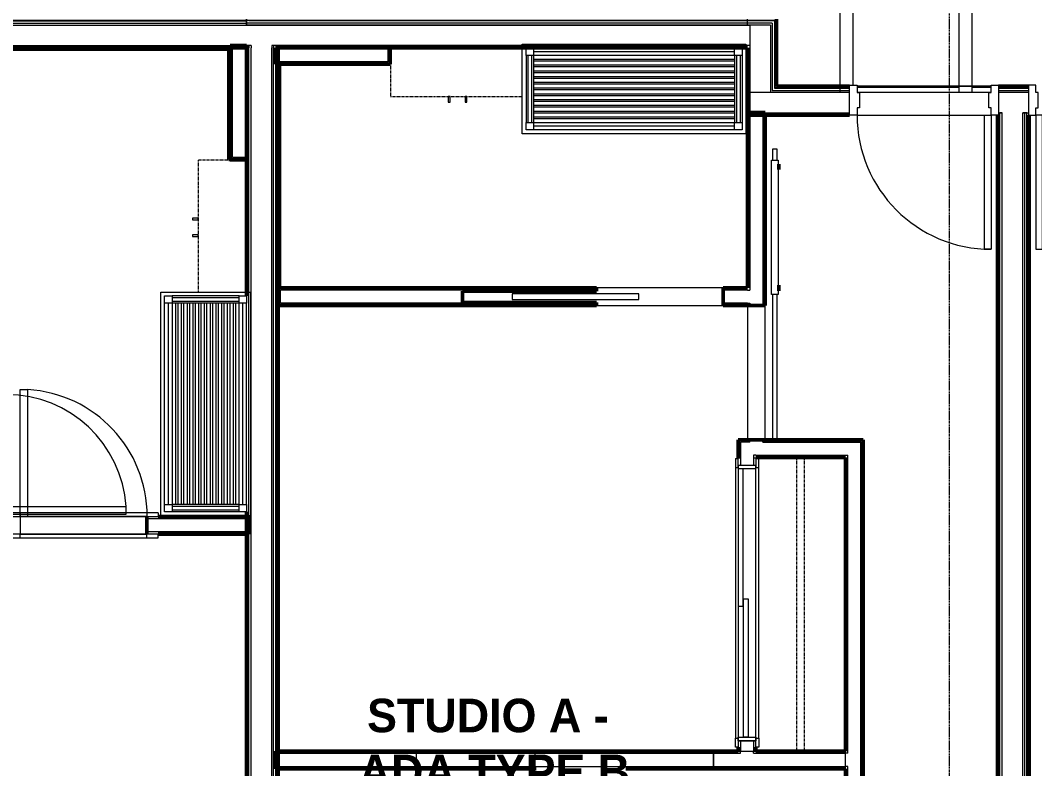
# Model space of a CAD drawing. Header units: inches. Extents: x -4235 to -464, y 9767 to 12359.
# Drawn here: x -3403.7 to -3131.4, y 10180 to 10380.8 of the extents above; entities that cross this region are included whole.
import ezdxf

# ---------------------------------------------------------------- set-up
doc = ezdxf.new("R2010")
doc.units = ezdxf.units.IN
doc.header["$MEASUREMENT"] = 0
doc.linetypes.add('Dash', pattern=[0.25, 0.125, -0.125])
doc.linetypes.add('Grid Line 1_2_', pattern=[0.875, 0.5, -0.125, 0.125, -0.125])
for name, color, linetype, lineweight in [('0-1', 7, 'Continuous', 5), ('0-2', 10, 'Continuous', 9), ('A-AREA-IDEN', 2, 'Continuous', 9), ('A-DOOR-1', 10, 'Continuous', 9), ('A-DOOR-2', 50, 'Continuous', 20), ('A-DOOR-3', 254, 'Continuous', 9), ('A-DOOR-4', 7, 'Continuous', 50), ('A-DOOR-FRAM-1', 10, 'Continuous', 9), ('A-DOOR-FRAM-2', 50, 'Continuous', 20), ('A-FLOR-3', 192, 'Continuous', 9), ('A-WALL-1', 7, 'Continuous', 50), ('A-WALL-2', 250, 'Continuous', 13), ('A-WALL-3', 10, 'Continuous', 9), ('A-WALL-4', 254, 'Continuous', 9), ('I-WALL-1', 7, 'Continuous', 50), ('I-WALL-2', 10, 'Continuous', 9), ('I-WALL-3', 254, 'Continuous', 9), ('Q-CASE-1', 254, 'Continuous', 9), ('Q-CASE-2', 10, 'Continuous', 9), ('Q-CASE-3', 254, 'Dash', 9), ('Q-CASE-4', 10, 'Dash', 9), ('Q-CASE-HDLN-1', 10, 'Dash', 9), ('Q-CASE-HDLN-2', 254, 'Dash', 9), ('S-BEAM', 12, 'Continuous', 9), ('S-GRID-1', 1, 'Grid Line 1_2_', 9)]:
    doc.layers.add(name, color=color, linetype=linetype, lineweight=lineweight)
doc.styles.add('Century Gothic_B', font='GOTHICB.TTF', dxfattribs={"height": 9})

# ---------------------------------------------------------------- blocks, each defined once
blk = doc.blocks.new('POCKET - FLUSH - 2-10 x 6-8-2882529-BACKGROUND - RCP - 2ND FLOOR')
at = {"layer": 'A-DOOR-2'}
for p, q in [((-39.67, 0.75), (-39.67, -0.75)), ((-5.67, 0.75), (-39.67, 0.75)), ((-5.67, -0.75), (-5.67, 0.75)), ((-39.67, -0.75), (-5.67, -0.75))]:
    blk.add_line(p, q, dxfattribs=at)
blk = doc.blocks.new('SLIDING - FLUSH - 6-0 x 6-8-3203588-BACKGROUND - RCP - 2ND FLOOR')
at = {"layer": 'A-DOOR-1'}
for p, q in [((-38.75, 2.5), (-38.75, 3.25)), ((-36.25, 3.25), (-38.75, 3.25)), ((36.25, 3.25), (-36.25, 3.25)), ((-36.25, 3.25), (-36.25, 2.5)), ((36.25, 2.5), (36.25, 3.25)), ((36.25, 3.25), (38.75, 3.25)), ((38.75, 3.25), (38.75, 2.5)), ((-38.75, 2.5), (-36.25, 2.5)), ((36, 0.5), (-1, 0.5)), ((-1, 0.5), (-1, -0.875)), ((36, 0.5), (36, -0.875)), ((38.75, 2.5), (36.25, 2.5)), ((-38.75, -3), (-38.75, -2.25)), ((-36.25, -2.25), (-38.75, -2.25)), ((-36.25, -2.25), (-36.25, -3)), ((1, -0.875), (-36, -0.875)), ((-36, -0.875), (-36, -2.25)), ((-36, -2.25), (1, -2.25)), ((-1, -0.875), (36, -0.875)), ((1, -0.875), (1, -2.25)), ((36.25, -2.25), (38.75, -2.25)), ((36.25, -3), (36.25, -2.25)), ((38.75, -2.25), (38.75, -3)), ((-38.75, -3), (-36.25, -3)), ((-36.25, -3), (36.25, -3)), ((38.75, -3), (36.25, -3))]:
    blk.add_line(p, q, dxfattribs=at)
at = {"layer": 'A-DOOR-FRAM-1'}
for p, q in [((-37, -2.25), (-37, 2.5)), ((-36, 2.5), (-37, 2.5)), ((36, 2.5), (-36, 2.5)), ((-36, 2.5), (-36, -2.25)), ((36, -2.25), (36, 2.5)), ((36, 2.5), (37, 2.5)), ((37, 2.5), (37, -2.25)), ((-37, -2.25), (-36, -2.25)), ((1, -2.25), (36, -2.25)), ((37, -2.25), (36, -2.25))]:
    blk.add_line(p, q, dxfattribs=at)
blk = doc.blocks.new('BARN - FLUSH - 3-0 x 7-0 BARN DOOR-3238941-BACKGROUND - RCP - 2ND FLOOR')
at = {"layer": 'A-DOOR-1'}
for p, q in [((-57, 5.57), (-60, 5.57)), ((-60, 5.57), (-60, 4.95)), ((-57, 4.07), (-57, 5.82)), ((-57, 5.82), (-21, 5.82)), ((-21, 5.82), (-21, 4.07)), ((18, 5.57), (-21, 5.57)), ((18, 5.55), (18, 5.39)), ((-60, 4.95), (-60, 4.32)), ((-60, 4.32), (-57, 4.32)), ((-21, 4.07), (-57, 4.07)), ((-21, 4.32), (18, 4.32)), ((18, 5.39), (18, 5.11)), ((18, 5.11), (18, 4.95)), ((18, 4.95), (18, 4.79)), ((18, 4.79), (18, 4.64)), ((18, 4.64), (18, 4.51)), ((18, 4.51), (18, 4.34))]:
    blk.add_line(p, q, dxfattribs=at)
at = {"layer": 'A-DOOR-3'}
for p, q in [((18, 4.95), (18, 5.57)), ((18, 4.32), (18, 4.95))]:
    blk.add_line(p, q, dxfattribs=at)
at = {"layer": 'A-DOOR-4'}
for p, q in [((-56, 6), (-56, 5.82)), ((-54.5, 6), (-56, 6)), ((-54.5, 5.82), (-54.5, 6)), ((-23.5, 6), (-23.5, 5.82)), ((-22, 6), (-23.5, 6)), ((-22, 5.82), (-22, 6))]:
    blk.add_line(p, q, dxfattribs=at)
blk = doc.blocks.new('OD_CW_Closet - OD_CW_Closet-3241815-BACKGROUND - RCP - 2ND FLOOR')
at = {"layer": 'Q-CASE-HDLN-1'}
for p, q in [((0.74, 0), (1.73, 0)), ((4.23, 0), (76.73, 0)), ((79.23, 0), (79.49, 0)), ((0.74, -11), (79.49, -11)), ((0.74, -13), (79.49, -13))]:
    blk.add_line(p, q, dxfattribs=at)
at = {"layer": 'Q-CASE-HDLN-2'}
for p, q in [((0.74, -24), (0.74, 0)), ((79.49, 0), (79.49, -24)), ((79.49, -24), (0.74, -24))]:
    blk.add_line(p, q, dxfattribs=at)
blk = doc.blocks.new('SWING - SINGLE - FLUSH - 2-10 x 6-8 - PRIVACY-3199405-BACKGROUND - RCP - 2ND FLOOR')
at = {"layer": 'A-DOOR-1'}
blk.add_arc((17, -2.37), 34.07, 180, 266.6343, dxfattribs=at)
at = {"layer": 'A-DOOR-2'}
for p, q in [((15, -2.37), (15, -36.38)), ((17, -2.37), (15, -2.37)), ((17, -2.37), (17, -36.38)), ((17, -36.38), (15, -36.38))]:
    blk.add_line(p, q, dxfattribs=at)
at = {"layer": 'A-DOOR-FRAM-1'}
for p, q in [((-17, 3.38), (-20, 3.38)), ((-20, 3.38), (-20, 2.38)), ((17, 3.38), (-17, 3.38)), ((-17, 3.38), (-17, 2.38)), ((20, 3.38), (17, 3.38)), ((17, 3.38), (17, 2.38)), ((20, 3.38), (20, 2.38)), ((-20, 2.38), (-17, 2.38)), ((-17, 2.38), (17, 2.38)), ((17, 2.38), (20, 2.38)), ((-17, -2.37), (-20, -2.37)), ((-20, -3.37), (-20, -2.37)), ((17, -2.37), (-17, -2.37)), ((-17, -3.37), (-17, -2.37)), ((20, -2.37), (17, -2.37)), ((17, -3.37), (17, -2.37)), ((20, -3.37), (20, -2.37)), ((-20, -3.37), (-17, -3.37)), ((-17, -3.37), (17, -3.37)), ((17, -3.37), (20, -3.37))]:
    blk.add_line(p, q, dxfattribs=at)
blk = doc.blocks.new('SWING - SINGLE - FLUSH - 2-8 x 6-8 - PASSAGE-V78-BACKGROUND - RCP - 2ND FLOOR')
at = {"layer": 'A-DOOR-1'}
blk.add_arc((16, 2.37), 32.07, 93.5759, 180, dxfattribs=at)
at = {"layer": 'A-DOOR-2'}
for p, q in [((14, 2.37), (14, 34.38)), ((16, 34.38), (14, 34.38)), ((16, 2.37), (16, 34.38)), ((16, 2.37), (14, 2.37))]:
    blk.add_line(p, q, dxfattribs=at)
at = {"layer": 'A-DOOR-FRAM-1'}
for p, q in [((-16, 3.37), (-19, 3.37)), ((-19, 2.37), (-19, 3.37)), ((15.63, 3.37), (-16, 3.37)), ((-16, 2.37), (-16, 3.37)), ((19, 3.37), (16, 3.37)), ((16, 2.37), (16, 3.37)), ((19, 2.37), (19, 3.37)), ((-19, 2.37), (-16, 2.37)), ((-16, 2.37), (16, 2.37)), ((16, 2.37), (19, 2.37)), ((-16, -2.38), (-19, -2.38)), ((-19, -2.38), (-19, -3.38)), ((-12.08, -2.38), (-16, -2.38)), ((-16, -2.38), (-16, -3.38)), ((16, -2.38), (12.92, -2.38)), ((19, -2.38), (16, -2.38)), ((16, -2.38), (16, -3.38)), ((19, -2.38), (19, -3.38)), ((-19, -3.38), (-16, -3.38)), ((-16, -3.38), (-12.08, -3.38)), ((12.92, -3.38), (16, -3.38)), ((16, -3.38), (19, -3.38))]:
    blk.add_line(p, q, dxfattribs=at)
blk = doc.blocks.new('Bath Vanity - Bath Vanity 60_-2708009-BACKGROUND - RCP - 2ND FLOOR')
at = {"layer": 'Q-CASE-1'}
for p, q in [((-29.26, -1), (-29.26, 0)), ((-29.26, 0), (30.74, 0)), ((30.74, 0), (30.74, -0.37)), ((30.74, -0.37), (30.74, -1))]:
    blk.add_line(p, q, dxfattribs=at)
at = {"layer": 'Q-CASE-2'}
for p, q in [((-29.26, -24), (-29.26, -1)), ((-28.26, -3), (-28.26, -1)), ((-28.26, -1), (-26.26, -1)), ((27.74, -1), (-26.26, -1)), ((-26.26, -1), (-26.26, -3)), ((27.74, -2), (-26.26, -2)), ((27.74, -3), (27.74, -1)), ((27.74, -1), (29.74, -1)), ((29.74, -1), (29.74, -3)), ((30.74, -1), (30.74, -24)), ((-28.26, -3), (-28.26, -21)), ((-26.26, -3), (-28.26, -3)), ((-27.76, -3), (-27.76, -21)), ((-26.76, -3), (-26.76, -21)), ((27.74, -3), (-26.26, -3)), ((-26.26, -3), (-26.26, -21)), ((-26.26, -4), (27.74, -4)), ((27.74, -4.55), (-26.26, -4.55)), ((27.74, -3), (27.74, -21)), ((29.74, -3), (27.74, -3)), ((28.24, -3), (28.24, -21)), ((29.24, -3), (29.24, -21)), ((29.74, -3), (29.74, -21)), ((-26.26, -5.55), (27.74, -5.55)), ((27.74, -6.09), (-26.26, -6.09)), ((-26.26, -7.09), (27.74, -7.09)), ((27.74, -7.64), (-26.26, -7.64)), ((-26.26, -8.64), (27.74, -8.64)), ((27.74, -9.18), (-26.26, -9.18)), ((-26.26, -10.18), (27.74, -10.18)), ((27.74, -10.73), (-26.26, -10.73)), ((-26.26, -11.73), (27.74, -11.73)), ((27.74, -12.27), (-26.26, -12.27)), ((-26.26, -13.27), (27.74, -13.27)), ((27.74, -13.82), (-26.26, -13.82)), ((-26.26, -14.82), (27.74, -14.82)), ((27.74, -15.36), (-26.26, -15.36)), ((-26.26, -16.36), (27.74, -16.36)), ((27.74, -16.91), (-26.26, -16.91)), ((-26.26, -17.91), (27.74, -17.91)), ((27.74, -18.45), (-26.26, -18.45)), ((-28.26, -23), (-28.26, -21)), ((-28.26, -21), (-26.26, -21)), ((-26.26, -19.45), (27.74, -19.45)), ((27.74, -20), (-26.26, -20)), ((-26.26, -21), (27.74, -21)), ((-26.26, -21), (-26.26, -23)), ((27.74, -23), (27.74, -21)), ((27.74, -21), (29.74, -21)), ((29.74, -21), (29.74, -23)), ((30.74, -24), (-29.26, -24)), ((-26.26, -23), (-28.26, -23)), ((27.74, -22), (-26.26, -22)), ((27.74, -23), (-26.26, -23)), ((29.74, -23), (27.74, -23))]:
    blk.add_line(p, q, dxfattribs=at)
blk = doc.blocks.new('300 Series Wall Hung Cabinet_326 - 36_-V95-BACKGROUND - RCP - 2ND FLOOR')
at = {"layer": 'Q-CASE-2'}
for p, q in [((-2.01, -13.19), (-2.5, -13.19)), ((-2.5, -13.19), (-2.5, -14.69)), ((-2.01, -14.69), (-2.01, -13.19)), ((2.49, -13.19), (2, -13.19)), ((2, -13.19), (2, -14.69)), ((2.49, -14.69), (2.49, -13.19)), ((-2.5, -14.69), (-2.01, -14.69)), ((2, -14.69), (2.49, -14.69))]:
    blk.add_line(p, q, dxfattribs=at)
at = {"layer": 'Q-CASE-4'}
for p, q in [((17.37, -0.19), (-18, -0.19)), ((-18, -0.19), (-18, -13.19)), ((-18, -13.19), (17.37, -13.19))]:
    blk.add_line(p, q, dxfattribs=at)
blk = doc.blocks.new('Bath Vanity - Bath Vanity 60_-V83-BACKGROUND - RCP - 2ND FLOOR')
at = {"layer": 'Q-CASE-1'}
for p, q in [((-29.26, -1), (-29.26, 0)), ((-29.26, 0), (30.74, 0)), ((30.74, 0), (30.74, -1))]:
    blk.add_line(p, q, dxfattribs=at)
at = {"layer": 'Q-CASE-2'}
for p, q in [((-29.26, -24), (-29.26, -1)), ((-28.26, -3), (-28.26, -1)), ((-28.26, -1), (-26.26, -1)), ((27.74, -1), (-26.26, -1)), ((-26.26, -1), (-26.26, -3)), ((27.74, -2), (-26.26, -2)), ((27.74, -3), (27.74, -1)), ((27.74, -1), (29.74, -1)), ((29.74, -1), (29.74, -3)), ((30.74, -1), (30.74, -24)), ((-28.26, -3), (-28.26, -21)), ((-26.26, -3), (-28.26, -3)), ((-27.76, -3), (-27.76, -21)), ((-26.76, -3), (-26.76, -21)), ((27.74, -3), (-26.26, -3)), ((-26.26, -3), (-26.26, -21)), ((-26.26, -4), (27.74, -4)), ((27.74, -4.55), (-26.26, -4.55)), ((27.74, -3), (27.74, -21)), ((29.74, -3), (27.74, -3)), ((28.24, -3), (28.24, -21)), ((29.24, -3), (29.24, -21)), ((29.74, -3), (29.74, -21)), ((-26.26, -5.55), (27.74, -5.55)), ((27.74, -6.09), (-26.26, -6.09)), ((-26.26, -7.09), (27.74, -7.09)), ((27.74, -7.64), (-26.26, -7.64)), ((-26.26, -8.64), (27.74, -8.64)), ((27.74, -9.18), (-26.26, -9.18)), ((-26.26, -10.18), (27.74, -10.18)), ((27.74, -10.73), (-26.26, -10.73)), ((-26.26, -11.73), (27.74, -11.73)), ((27.74, -12.27), (-26.26, -12.27)), ((-26.26, -13.27), (27.74, -13.27)), ((27.74, -13.82), (-26.26, -13.82)), ((-26.26, -14.82), (27.74, -14.82)), ((27.74, -15.36), (-26.26, -15.36)), ((-26.26, -16.36), (27.74, -16.36)), ((27.74, -16.91), (-26.26, -16.91)), ((-26.26, -17.91), (27.74, -17.91)), ((27.74, -18.45), (-26.26, -18.45)), ((-28.26, -23), (-28.26, -21)), ((-28.26, -21), (-26.26, -21)), ((-26.26, -19.45), (27.74, -19.45)), ((27.74, -20), (-26.26, -20)), ((-26.26, -21), (27.74, -21)), ((-26.26, -21), (-26.26, -23)), ((27.74, -23), (27.74, -21)), ((27.74, -21), (29.74, -21)), ((29.74, -21), (29.74, -23)), ((30.74, -24), (-29.26, -24)), ((-26.26, -23), (-28.26, -23)), ((27.74, -22), (-26.26, -22)), ((27.74, -23), (-26.26, -23)), ((29.74, -23), (27.74, -23))]:
    blk.add_line(p, q, dxfattribs=at)
blk = doc.blocks.new('300 Series Wall Hung Cabinet_326 - 36_-V93-BACKGROUND - RCP - 2ND FLOOR')
at = {"layer": 'Q-CASE-2'}
for p, q in [((-2.01, -13.19), (-2.5, -13.19)), ((-2.5, -13.19), (-2.5, -14.69)), ((-2.01, -14.69), (-2.01, -13.19)), ((2.49, -13.19), (2, -13.19)), ((2, -13.19), (2, -14.69)), ((2.49, -14.69), (2.49, -13.19)), ((-2.5, -14.69), (-2.01, -14.69)), ((2, -14.69), (2.49, -14.69))]:
    blk.add_line(p, q, dxfattribs=at)
at = {"layer": 'Q-CASE-3'}
blk.add_line((17.37, -0.19), (-18, -0.19), dxfattribs=at)
at = {"layer": 'Q-CASE-4'}
for p, q in [((-18, -0.19), (-18, -13.19)), ((-18, -13.19), (17.37, -13.19))]:
    blk.add_line(p, q, dxfattribs=at)
blk = doc.blocks.new('CTR - 1st Phase - Unit Layouts_rvt-1-BACKGROUND - RCP - 2ND FLOOR')
at = {"layer": 'A-WALL-1'}
for p, q in [((-3407.35, 10373.45), (-3347.35, 10373.45)), ((-3347.72, 10373.07), (-3406.97, 10373.07)), ((-3347.72, 10343.45), (-3347.72, 10373.07)), ((-3347.35, 10343.41), (-3347.35, 10374.04)), ((-3347.35, 10374.04), (-3346.72, 10374.04)), ((-3347.35, 10373.45), (-3347.35, 10373.07)), ((-3347.35, 10373.07), (-3347.35, 10343.45)), ((-3346.72, 10374.04), (-3343.22, 10374.04)), ((-3343.22, 10374.04), (-3342.97, 10374.04)), ((-3342.97, 10374.04), (-3342.97, 10343.41)), ((-3335.1, 10373.41), (-3304.47, 10373.41)), ((-3335.1, 10373.16), (-3335.1, 10373.41)), ((-3335.1, 10369.66), (-3335.1, 10373.16)), ((-3304.47, 10373.41), (-3304.47, 10373.16)), ((-3304.47, 10373.16), (-3304.47, 10369.66)), ((-3335.1, 10369.03), (-3335.1, 10369.66)), ((-3304.47, 10369.66), (-3304.47, 10369.03)), ((-3304.47, 10369.03), (-3335.1, 10369.03)), ((-3334.51, 10309.03), (-3334.51, 10369.03)), ((-3334.51, 10369.03), (-3334.13, 10369.03)), ((-3334.13, 10368.66), (-3334.13, 10309.41)), ((-3208.5, 10309.03), (-3208.5, 10356.06)), ((-3208.5, 10356.06), (-3207.87, 10356.06)), ((-3207.87, 10356.06), (-3204.37, 10356.06)), ((-3204.37, 10356.06), (-3203.75, 10356.06)), ((-3203.75, 10356.06), (-3203.75, 10304.28)), ((-3347.35, 10343.45), (-3347.72, 10343.45)), ((-3346.72, 10343.41), (-3347.35, 10343.41)), ((-3343.22, 10343.41), (-3346.72, 10343.41)), ((-3342.97, 10343.41), (-3343.22, 10343.41)), ((-3334.13, 10309.03), (-3334.51, 10309.03)), ((-3334.47, 10309.03), (-3249.02, 10309.03)), ((-3334.47, 10308.41), (-3334.47, 10309.03)), ((-3334.47, 10304.91), (-3334.47, 10308.41)), ((-3249.02, 10308.16), (-3285.02, 10308.16)), ((-3285.02, 10308.16), (-3285.02, 10305.16)), ((-3249.02, 10309.03), (-3249.02, 10308.16)), ((-3215.02, 10309.03), (-3208.5, 10309.03)), ((-3215.02, 10304.28), (-3215.02, 10309.03)), ((-3334.47, 10304.28), (-3334.47, 10304.91)), ((-3249.02, 10304.28), (-3334.47, 10304.28)), ((-3285.02, 10305.16), (-3249.02, 10305.16)), ((-3249.02, 10305.16), (-3249.02, 10304.28)), ((-3208.5, 10304.28), (-3215.02, 10304.28)), ((-3203.75, 10304.28), (-3208.5, 10304.28)), ((-3211.02, 10263.27), (-3211.02, 10268.28)), ((-3211.02, 10268.28), (-3210.4, 10268.28)), ((-3210.4, 10268.28), (-3206.27, 10268.28)), ((-3206.27, 10268.28), (-3177.5, 10268.28)), ((-3177.5, 10268.28), (-3177.5, 10267.66)), ((-3177.5, 10267.66), (-3177.5, 10263.53)), ((-3206.27, 10263.53), (-3206.27, 10263.27)), ((-3182.25, 10263.53), (-3206.27, 10263.53)), ((-3182.25, 10184.78), (-3182.25, 10263.53)), ((-3177.5, 10263.53), (-3177.5, 10158.02)), ((-3369.72, 10242.99), (-3369.72, 10247.74)), ((-3366.72, 10247.74), (-3342.35, 10247.74)), ((-3342.35, 10247.74), (-3342.35, 10247.11)), ((-3342.35, 10247.11), (-3342.35, 10243.61)), ((-3342.35, 10242.99), (-3366.72, 10242.99)), ((-3342.35, 10243.61), (-3342.35, 10242.99)), ((-3335.1, 10184.16), (-3335.1, 10184.78)), ((-3335.1, 10184.78), (-3211.02, 10184.78)), ((-3335.1, 10180.66), (-3335.1, 10184.16)), ((-3211.02, 10184.78), (-3211.02, 10185.77)), ((-3206.27, 10185.77), (-3206.27, 10184.78)), ((-3206.27, 10184.78), (-3182.25, 10184.78)), ((-3335.1, 10180.03), (-3335.1, 10180.66)), ((-3265.22, 10180.03), (-3335.1, 10180.03)), ((-3182.25, 10180.03), (-3241.22, 10180.03)), ((-3182.25, 10158.02), (-3182.25, 10180.03))]:
    blk.add_line(p, q, dxfattribs=at)
at = {"layer": 'A-WALL-2'}
for p, q in [((-3346.72, 10373.41), (-3343.22, 10373.41)), ((-3346.72, 10344.04), (-3346.72, 10373.41)), ((-3343.22, 10373.41), (-3343.22, 10374.04)), ((-3343.22, 10373.41), (-3343.22, 10374.04)), ((-3343.22, 10344.04), (-3343.22, 10373.41)), ((-3334.47, 10373.16), (-3335.1, 10373.16)), ((-3334.47, 10373.16), (-3335.1, 10373.16)), ((-3305.1, 10373.16), (-3334.47, 10373.16)), ((-3334.47, 10369.66), (-3334.47, 10373.16)), ((-3304.47, 10373.16), (-3305.1, 10373.16)), ((-3305.1, 10373.16), (-3305.1, 10369.66)), ((-3304.47, 10373.16), (-3305.1, 10373.16)), ((-3305.1, 10369.66), (-3334.47, 10369.66)), ((-3207.87, 10355.43), (-3204.37, 10355.43)), ((-3207.87, 10355.43), (-3207.87, 10308.41)), ((-3204.37, 10355.43), (-3204.37, 10304.28)), ((-3343.22, 10344.04), (-3346.72, 10344.04)), ((-3343.22, 10343.41), (-3343.22, 10344.04)), ((-3343.22, 10343.41), (-3343.22, 10344.04)), ((-3249.02, 10308.41), (-3333.85, 10308.41)), ((-3333.85, 10304.91), (-3333.85, 10308.41)), ((-3208.5, 10308.41), (-3215.02, 10308.41)), ((-3208.5, 10308.41), (-3207.87, 10308.41)), ((-3249.02, 10304.91), (-3333.85, 10304.91)), ((-3208.5, 10304.91), (-3215.02, 10304.91)), ((-3208.5, 10304.91), (-3207.87, 10304.91)), ((-3207.87, 10304.91), (-3207.87, 10304.28)), ((-3210.4, 10267.66), (-3210.4, 10261.52)), ((-3207.87, 10267.66), (-3210.4, 10267.66)), ((-3207.87, 10267.66), (-3207.87, 10268.28)), ((-3204.37, 10267.66), (-3204.37, 10268.28)), ((-3204.37, 10267.66), (-3178.12, 10267.66)), ((-3178.12, 10264.16), (-3178.12, 10267.66)), ((-3206.9, 10264.16), (-3206.9, 10261.52)), ((-3206.27, 10264.16), (-3206.9, 10264.16)), ((-3206.27, 10264.16), (-3181.62, 10264.16)), ((-3181.62, 10263.53), (-3181.62, 10264.16)), ((-3181.62, 10184.16), (-3181.62, 10263.53)), ((-3178.12, 10263.53), (-3178.12, 10264.16)), ((-3178.12, 10158.65), (-3178.12, 10263.53)), ((-3342.97, 10247.11), (-3369.72, 10247.11)), ((-3342.97, 10247.11), (-3342.97, 10243.61)), ((-3342.97, 10243.61), (-3369.72, 10243.61)), ((-3210.4, 10187.52), (-3210.4, 10184.78)), ((-3206.9, 10187.52), (-3206.9, 10184.78)), ((-3334.47, 10180.66), (-3334.47, 10184.16)), ((-3334.47, 10184.16), (-3210.4, 10184.16)), ((-3210.4, 10184.16), (-3210.4, 10184.78)), ((-3206.9, 10184.16), (-3206.9, 10184.78)), ((-3206.9, 10184.16), (-3182.25, 10184.16)), ((-3181.62, 10184.16), (-3182.25, 10184.16)), ((-3334.47, 10180.66), (-3182.25, 10180.66)), ((-3181.62, 10180.66), (-3182.25, 10180.66)), ((-3181.62, 10158.65), (-3181.62, 10180.66))]:
    blk.add_line(p, q, dxfattribs=at)
at = {"layer": 'A-WALL-3'}
for p, q in [((-3215.02, 10309.03), (-3249.02, 10309.03)), ((-3249.02, 10304.28), (-3215.02, 10304.28)), ((-3208.5, 10304.28), (-3208.5, 10268.28)), ((-3203.75, 10268.28), (-3203.75, 10304.28)), ((-3211.02, 10261.52), (-3206.27, 10261.52)), ((-3369.72, 10247.74), (-3403.72, 10247.74)), ((-3403.72, 10242.99), (-3369.72, 10242.99)), ((-3211.02, 10187.52), (-3206.27, 10187.52)), ((-3335.1, 10180.03), (-3335.1, 10184.78)), ((-3335.1, 10184.78), (-3334.47, 10184.78)), ((-3211.02, 10184.78), (-3206.27, 10184.78)), ((-3182.25, 10180.03), (-3182.25, 10184.78)), ((-3334.47, 10180.03), (-3335.1, 10180.03)), ((-3297.47, 10180.03), (-3334.47, 10180.03)), ((-3265.62, 10180.03), (-3297.47, 10180.03)), ((-3265.22, 10180.03), (-3265.62, 10180.03)), ((-3217.62, 10180.03), (-3241.22, 10180.03)), ((-3217, 10180.03), (-3217.62, 10180.03))]:
    blk.add_line(p, q, dxfattribs=at)
at = {"layer": 'A-WALL-4'}
for p, q in [((-3285.02, 10305.16), (-3285.02, 10308.16)), ((-3285.02, 10308.16), (-3249.02, 10308.16)), ((-3249.02, 10308.16), (-3249.02, 10309.03)), ((-3215.02, 10309.03), (-3215.02, 10304.28)), ((-3249.02, 10305.16), (-3285.02, 10305.16)), ((-3249.02, 10304.28), (-3249.02, 10305.16)), ((-3208.5, 10304.28), (-3203.75, 10304.28)), ((-3203.75, 10268.28), (-3208.5, 10268.28)), ((-3403.72, 10247.74), (-3403.72, 10242.99)), ((-3369.72, 10247.74), (-3369.72, 10242.99)), ((-3334.47, 10184.78), (-3297.47, 10184.78)), ((-3297.47, 10184.78), (-3297.47, 10180.03)), ((-3297.47, 10184.78), (-3297.47, 10180.03)), ((-3297.47, 10184.78), (-3265.62, 10184.78)), ((-3265.62, 10184.78), (-3265.62, 10180.03)), ((-3265.62, 10184.78), (-3265.62, 10180.03)), ((-3265.62, 10184.78), (-3217.62, 10184.78)), ((-3217.62, 10184.78), (-3211.02, 10184.78)), ((-3217.62, 10184.75), (-3217.62, 10180.03)), ((-3217.62, 10180.03), (-3217.62, 10184.75)), ((-3206.27, 10184.78), (-3182.25, 10184.78)), ((-3182.25, 10180.03), (-3217, 10180.03))]:
    blk.add_line(p, q, dxfattribs=at)
at = {"layer": '0-2'}
for name, p in [('300 Series Wall Hung Cabinet_326 - 36_-V95-BACKGROUND - RCP - 2ND FLOOR', (-3286.35, 10373.6)), ('Bath Vanity - Bath Vanity 60_-2708009-BACKGROUND - RCP - 2ND FLOOR', (-3239.71, 10374.41)), ('POCKET - FLUSH - 2-10 x 6-8-2882529-BACKGROUND - RCP - 2ND FLOOR', (-3232.02, 10306.66))]:
    blk.add_blockref(name, p, dxfattribs=at)
for name, p, rotation in [('BARN - FLUSH - 3-0 x 7-0 BARN DOOR-3238941-BACKGROUND - RCP - 2ND FLOOR', (-3206.12, 10286.28), 270.0000000000612), ('300 Series Wall Hung Cabinet_326 - 36_-V93-BACKGROUND - RCP - 2ND FLOOR', (-3342.79, 10325.29), 269.9999999999746), ('Bath Vanity - Bath Vanity 60_-V83-BACKGROUND - RCP - 2ND FLOOR', (-3341.97, 10278.65), 269.9999999998242), ('SWING - SINGLE - FLUSH - 2-8 x 6-8 - PASSAGE-V78-BACKGROUND - RCP - 2ND FLOOR', (-3409.72, 10264.36), 269.9999999999993), ('SWING - SINGLE - FLUSH - 2-10 x 6-8 - PRIVACY-3199405-BACKGROUND - RCP - 2ND FLOOR', (-3386.72, 10245.36), 180), ('SLIDING - FLUSH - 6-0 x 6-8-3203588-BACKGROUND - RCP - 2ND FLOOR', (-3208.77, 10224.52), 270.0000000000384), ('OD_CW_Closet - OD_CW_Closet-3241815-BACKGROUND - RCP - 2ND FLOOR', (-3206.25, 10184.05), 90.00000000007941)]:
    blk.add_blockref(name, p, dxfattribs=dict(at, rotation=rotation))
blk = doc.blocks.new('HOLLOW METAL - UNIT DOOR-2191978-BACKGROUND - RCP - 2ND FLOOR')
at = {"layer": 'A-DOOR-1'}
blk.add_arc((18, 4.125), 36, 90, 180, dxfattribs=at)
at = {"layer": 'A-DOOR-2'}
for p, q in [((18, 40.125), (16.25, 40.125)), ((16.25, 40.125), (16.25, 4.125)), ((18, 4.125), (18, 40.125)), ((16.25, 4.125), (18, 4.125))]:
    blk.add_line(p, q, dxfattribs=at)
at = {"layer": 'A-DOOR-FRAM-2'}
for p, q in [((-18, 4.125), (-20, 4.125)), ((-20, 4.125), (-20, -3.875)), ((-18, 2.1875), (-18, 4.125)), ((18, 4.125), (18, 2.1875)), ((20, 4.125), (18, 4.125)), ((20, -3.875), (20, 4.125)), ((-17.375, 2.1875), (-18, 2.1875)), ((-17.375, -1.9375), (-17.375, 2.1875)), ((18, 2.1875), (17.375, 2.1875)), ((17.375, 2.1875), (17.375, -1.9375)), ((-18, -3.875), (-18, -1.9375)), ((-18, -1.9375), (-17.375, -1.9375)), ((17.375, -1.9375), (18, -1.9375)), ((18, -1.9375), (18, -3.875)), ((-20, -3.875), (-18, -3.875)), ((18, -3.875), (20, -3.875))]:
    blk.add_line(p, q, dxfattribs=at)
blk = doc.blocks.new('HOLLOW METAL - UNIT DOOR-2191977-BACKGROUND - RCP - 2ND FLOOR')
at = {"layer": 'A-DOOR-1'}
blk.add_arc((18, -4.125), 36, 180, 270, dxfattribs=at)
at = {"layer": 'A-DOOR-2'}
for p, q in [((16.25, -4.125), (18, -4.125)), ((16.25, -40.125), (16.25, -4.125)), ((18, -4.125), (18, -40.125)), ((18, -40.125), (16.25, -40.125))]:
    blk.add_line(p, q, dxfattribs=at)
at = {"layer": 'A-DOOR-FRAM-2'}
for p, q in [((-20, 3.875), (-18, 3.875)), ((-20, -4.125), (-20, 3.875)), ((-18, 3.875), (-18, 1.9375)), ((18, 3.875), (20, 3.875)), ((18, 1.9375), (18, 3.875)), ((20, 3.875), (20, -4.125)), ((-18, 1.9375), (-17.375, 1.9375)), ((-17.375, 1.9375), (-17.375, -2.1875)), ((17.375, 1.9375), (18, 1.9375)), ((17.375, -2.1875), (17.375, 1.9375)), ((-18, -2.1875), (-18, -4.125)), ((-17.375, -2.1875), (-18, -2.1875)), ((18, -2.1875), (17.375, -2.1875)), ((18, -4.125), (18, -2.1875)), ((-18, -4.125), (-20, -4.125)), ((20, -4.125), (18, -4.125))]:
    blk.add_line(p, q, dxfattribs=at)
blk = doc.blocks.new('CTR - 1st Phase - Common Walls_rvt-1-BACKGROUND - RCP - 2ND FLOOR')
at = {"layer": 'A-WALL-2'}
for p, q in [((-3417.8, 10380.66), (-3342.97, 10380.66)), ((-3341.72, 10380.66), (-3342.35, 10380.66)), ((-3208.5, 10380.66), (-3341.72, 10380.66)), ((-3201.87, 10380.66), (-3208.5, 10380.66)), ((-3201.25, 10380.66), (-3201.87, 10380.66)), ((-3201.25, 10380.66), (-3201.25, 10363.16)), ((-3417.17, 10380.04), (-3342.97, 10380.04)), ((-3416.67, 10379.54), (-3342.97, 10379.54)), ((-3342.35, 10380.04), (-3342.97, 10380.04)), ((-3341.72, 10379.54), (-3342.97, 10379.54)), ((-3341.72, 10380.04), (-3342.35, 10380.04)), ((-3341.72, 10380.04), (-3342.35, 10380.04)), ((-3208.5, 10380.04), (-3341.72, 10380.04)), ((-3208.5, 10379.54), (-3341.72, 10379.54)), ((-3202.37, 10380.04), (-3208.5, 10380.04)), ((-3207.87, 10379.54), (-3208.5, 10379.54)), ((-3202.37, 10379.54), (-3207.87, 10379.54)), ((-3201.87, 10380.04), (-3202.37, 10380.04)), ((-3202.37, 10379.54), (-3202.37, 10363.16)), ((-3201.87, 10380.04), (-3201.87, 10363.16)), ((-3411.17, 10374.04), (-3342.97, 10374.04)), ((-3342.35, 10374.04), (-3342.97, 10374.04)), ((-3342.35, 10374.04), (-3342.35, 10373.41)), ((-3341.72, 10374.04), (-3342.35, 10374.04)), ((-3342.35, 9988.44), (-3342.35, 10373.41)), ((-3341.72, 10374.04), (-3341.72, 10373.41)), ((-3341.72, 9988.44), (-3341.72, 10373.41)), ((-3336.22, 10374.04), (-3336.22, 10373.41)), ((-3335.72, 10374.04), (-3336.22, 10374.04)), ((-3335.72, 10374.04), (-3336.22, 10374.04)), ((-3336.22, 9988.44), (-3336.22, 10373.41)), ((-3335.72, 10374.04), (-3335.72, 10373.41)), ((-3335.1, 10374.04), (-3335.72, 10374.04)), ((-3335.1, 10374.04), (-3335.72, 10374.04)), ((-3335.72, 9988.44), (-3335.72, 10373.41)), ((-3335.1, 10374.04), (-3335.1, 10373.41)), ((-3208.5, 10374.04), (-3335.1, 10374.04)), ((-3335.1, 9988.44), (-3335.1, 10373.41)), ((-3207.87, 10374.04), (-3208.5, 10374.04)), ((-3207.87, 10374.04), (-3207.87, 10363.16)), ((-3207.87, 10363.16), (-3207.87, 10361.54)), ((-3207.87, 10361.54), (-3207.87, 10356.04)), ((-3202.37, 10363.16), (-3202.37, 10362.04)), ((-3202.37, 10362.04), (-3202.37, 10361.54)), ((-3202.37, 10361.54), (-3181.12, 10361.54)), ((-3201.87, 10363.16), (-3201.87, 10362.66)), ((-3201.87, 10362.66), (-3201.87, 10362.04)), ((-3201.87, 10362.04), (-3181.12, 10362.04)), ((-3201.25, 10363.16), (-3201.25, 10362.66)), ((-3201.25, 10362.66), (-3181.12, 10362.66)), ((-3141.12, 10362.66), (-3133.12, 10362.66)), ((-3141.12, 10362.04), (-3133.12, 10362.04)), ((-3141.12, 10361.54), (-3133.12, 10361.54)), ((-3207.87, 10356.04), (-3181.12, 10356.04)), ((-3141.12, 10356.04), (-3140.75, 10356.04)), ((-3140.75, 10355.41), (-3140.75, 10356.04)), ((-3140.12, 10356.04), (-3140.75, 10356.04)), ((-3140.75, 10356.04), (-3140.12, 10356.04)), ((-3140.12, 10355.41), (-3140.12, 10356.04)), ((-3134.62, 10355.41), (-3134.62, 10356.04)), ((-3134.12, 10356.04), (-3134.62, 10356.04)), ((-3134.62, 10356.04), (-3134.12, 10356.04)), ((-3134.12, 10355.41), (-3134.12, 10356.04)), ((-3133.5, 10356.04), (-3134.12, 10356.04)), ((-3134.12, 10356.04), (-3133.5, 10356.04)), ((-3133.5, 10355.41), (-3133.5, 10356.04)), ((-3133.5, 10356.04), (-3133.12, 10356.04)), ((-3140.75, 9988.44), (-3140.75, 10355.41)), ((-3140.12, 9988.44), (-3140.12, 10355.41)), ((-3134.62, 9988.44), (-3134.62, 10355.41)), ((-3134.12, 9988.44), (-3134.12, 10355.41)), ((-3133.5, 9988.44), (-3133.5, 10355.41))]:
    blk.add_line(p, q, dxfattribs=at)
at = {"layer": 'I-WALL-1'}
for p, q in [((-3200.75, 10381.16), (-3200.75, 10363.16)), ((-3342.97, 10373.41), (-3410.55, 10373.41)), ((-3342.97, 10306.91), (-3342.97, 10373.41)), ((-3334.47, 10373.41), (-3334.47, 9988.44)), ((-3208.5, 10373.41), (-3334.47, 10373.41)), ((-3208.5, 10363.16), (-3208.5, 10373.41)), ((-3208.5, 10356.04), (-3208.5, 10363.16)), ((-3200.75, 10363.16), (-3181.12, 10363.16)), ((-3141.12, 10363.16), (-3133.12, 10363.16)), ((-3208.5, 10355.41), (-3208.5, 10356.04)), ((-3181.12, 10355.41), (-3208.5, 10355.41)), ((-3141.37, 9988.44), (-3141.37, 10355.41)), ((-3132.87, 10355.41), (-3132.87, 9988.44)), ((-3342.97, 9988.44), (-3342.97, 10248.91))]:
    blk.add_line(p, q, dxfattribs=at)
at = {"layer": 'I-WALL-2'}
for p, q in [((-3342.97, 10381.16), (-3342.97, 10379.54)), ((-3342.97, 10379.54), (-3342.97, 10381.16)), ((-3208.5, 10379.54), (-3208.5, 10381.16)), ((-3208.5, 10379.54), (-3208.5, 10381.16)), ((-3181.12, 10355.41), (-3181.12, 10363.16)), ((-3143.12, 10363.16), (-3179.12, 10363.16)), ((-3179.12, 10355.41), (-3144.87, 10355.41)), ((-3141.37, 10355.41), (-3141.12, 10355.41)), ((-3133.12, 10355.41), (-3132.87, 10355.41))]:
    blk.add_line(p, q, dxfattribs=at)
at = {"layer": 'I-WALL-3'}
for p, q in [((-3200.75, 10381.16), (-3200.75, 10363.16)), ((-3200.75, 10363.16), (-3181.12, 10363.16)), ((-3179.12, 10363.16), (-3143.12, 10363.16)), ((-3141.12, 10363.16), (-3133.12, 10363.16))]:
    blk.add_line(p, q, dxfattribs=at)
at = {"layer": '0-2'}
blk.add_blockref('HOLLOW METAL - UNIT DOOR-2191977-BACKGROUND - RCP - 2ND FLOOR', (-3161.12, 10359.54), dxfattribs=at)
at = {"layer": '0-2', "rotation": 180}
blk.add_blockref('HOLLOW METAL - UNIT DOOR-2191978-BACKGROUND - RCP - 2ND FLOOR', (-3113.12, 10359.54), dxfattribs=at)
blk = doc.blocks.new('Dimension Lumber - LVL - 3_5X5_5-V236-BACKGROUND - RCP - 2ND FLOOR')
at = {"layer": 'S-BEAM'}
for p, q in [((-43.78, 1.75), (-42.15, 1.75)), ((-42.15, 1.75), (-12.81, 1.75)), ((-10.44, 1.75), (-8.68, 1.75)), ((-6.31, 1.75), (-4.44, 1.75)), ((-2.07, 1.75), (45.1, 1.75)), ((45.1, 1.75), (45.37, 1.75)), ((45.37, -1.75), (45.37, 1.75)), ((-41.9, -1.75), (-12.81, -1.75)), ((-10.44, -1.75), (-8.68, -1.75)), ((-6.31, -1.75), (-4.44, -1.75)), ((-2.07, -1.75), (45.1, -1.75)), ((45.1, -1.75), (45.37, -1.75))]:
    blk.add_line(p, q, dxfattribs=at)
blk = doc.blocks.new('Dimension Lumber - LVL - 3_5X5_5-V237-BACKGROUND - RCP - 2ND FLOOR')
at = {"layer": 'S-BEAM'}
for p, q in [((-43.78, 1.75), (-42.15, 1.75)), ((-42.15, 1.75), (-12.81, 1.75)), ((-10.44, 1.75), (-8.68, 1.75)), ((-6.31, 1.75), (-4.44, 1.75)), ((-2.07, 1.75), (45.1, 1.75)), ((45.1, 1.75), (45.37, 1.75)), ((45.37, -1.75), (45.37, 1.75)), ((-43.78, -1.75), (-42.15, -1.75)), ((-42.15, -1.75), (-12.81, -1.75)), ((-10.44, -1.75), (-8.68, -1.75)), ((-6.31, -1.75), (-4.44, -1.75)), ((-2.07, -1.75), (45.1, -1.75)), ((45.1, -1.75), (45.36, -1.75))]:
    blk.add_line(p, q, dxfattribs=at)

msp = doc.modelspace()

# ---------------------------------------------------------------- linework, layer by layer
at = {"layer": 'A-FLOR-3'}
for p, q in [((-3201.12, 10380.79), (-3417.92, 10380.79)), ((-3201.12, 10362.79), (-3201.12, 10380.79)), ((-3416.67, 10379.54), (-3207.87, 10379.54)), ((-3207.87, 10379.54), (-3207.87, 10361.54)), ((-3207.87, 10361.54), (-3181.12, 10361.54)), ((-3183.67, 10362.79), (-3201.12, 10362.79)), ((-3151.67, 10362.79), (-3179.12, 10362.79)), ((-3179.12, 10361.54), (-3143.12, 10361.54)), ((-3143.12, 10362.79), (-3148.17, 10362.79)), ((-3133.12, 10362.79), (-3141.12, 10362.79)), ((-3141.12, 10361.54), (-3133.12, 10361.54))]:
    msp.add_line(p, q, dxfattribs=at)
at = {"layer": 'S-GRID-1'}
msp.add_line((-3154.32, 9836.18), (-3154.32, 12309.48), dxfattribs=at)

# ---------------------------------------------------------------- block references
at = {"layer": '0-1'}
for name in ['CTR - 1st Phase - Unit Layouts_rvt-1-BACKGROUND - RCP - 2ND FLOOR', 'CTR - 1st Phase - Common Walls_rvt-1-BACKGROUND - RCP - 2ND FLOOR']:
    msp.add_blockref(name, (0, 0), dxfattribs=at)
at = {"layer": 'S-BEAM', "rotation": 90.00000000000044}
for name, p in [('Dimension Lumber - LVL - 3_5X5_5-V236-BACKGROUND - RCP - 2ND FLOOR', (-3181.92, 10405.31)), ('Dimension Lumber - LVL - 3_5X5_5-V237-BACKGROUND - RCP - 2ND FLOOR', (-3149.92, 10405.31))]:
    msp.add_blockref(name, p, dxfattribs=at)

# ---------------------------------------------------------------- texts
at = {"layer": 'A-AREA-IDEN', "char_height": 9, "attachment_point": 1, "style": 'Century Gothic_B'}
for s, insert, width in [('STUDIO A -', (-3310.64, 10198.81), 79.083), ('ADA TYPE B', (-3312.89, 10183.81), 84.537)]:
    msp.add_mtext(s, dxfattribs=dict(at, insert=insert, width=width))

doc.saveas('drawing.dxf')
